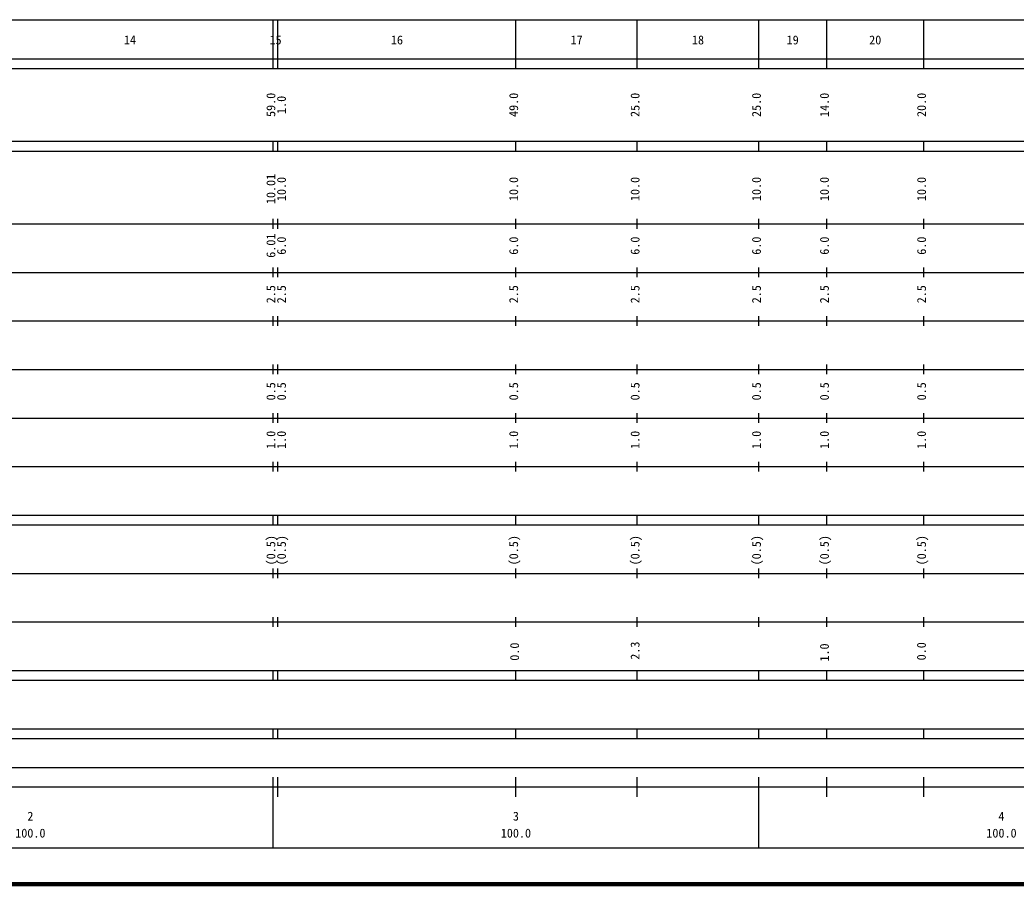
# Model space of a CAD drawing. Units: millimetres on the paper, enlarged 1000 times. Extents: x 40000 to 680000, y 20000 to 380000.
# Drawn here: x 215852 to 421008, y 20000 to 198000 of the extents above; entities that cross this region are included whole.
import ezdxf
from ezdxf.enums import TextEntityAlignment as Align

# ---------------------------------------------------------------- set-up
doc = ezdxf.new("R2010")
doc.units = ezdxf.units.MM
doc.header["$LTSCALE"] = 1000
doc.layers.add('M-TTL', color=2, linetype='Continuous', lineweight=140)
doc.layers.add('M-TTL-BAND', color=7, linetype='Continuous', lineweight=25)
doc.styles.add('ＭＳ ゴシック', font='')
doc.styles.get('ＭＳ ゴシック').set_extended_font_data('MS Gothic')

msp = doc.modelspace()

# ---------------------------------------------------------------- linework, layer by layer
at = {"layer": 'M-TTL'}
msp.add_line((40000, 20000), (680000, 20000), dxfattribs=at)
at = {"layer": 'M-TTL-BAND'}
for p, q in [((68000, 198000), (579000, 198000)), ((268000, 188000), (268000, 198000)), ((269000, 188000), (269000, 198000)), ((318000, 188000), (318000, 198000)), ((343000, 188000), (343000, 198000)), ((368000, 188000), (368000, 198000)), ((382000, 188000), (382000, 198000)), ((402000, 188000), (402000, 198000)), ((40000, 190000), (579000, 190000)), ((40000, 188000), (579000, 188000)), ((40000, 173000), (579000, 173000)), ((268000, 171000), (268000, 173000)), ((269000, 171000), (269000, 173000)), ((318000, 171000), (318000, 173000)), ((343000, 171000), (343000, 173000)), ((368000, 171000), (368000, 173000)), ((382000, 171000), (382000, 173000)), ((402000, 171000), (402000, 173000)), ((40000, 171000), (579000, 171000)), ((40000, 156000), (579000, 156000)), ((268000, 155000), (268000, 157000)), ((269000, 155000), (269000, 157000)), ((318000, 155000), (318000, 157000)), ((343000, 155000), (343000, 157000)), ((368000, 155000), (368000, 157000)), ((382000, 155000), (382000, 157000)), ((402000, 155000), (402000, 157000)), ((46000, 146000), (579000, 146000)), ((268000, 145000), (268000, 147000)), ((269000, 145000), (269000, 147000)), ((318000, 145000), (318000, 147000)), ((343000, 145000), (343000, 147000)), ((368000, 145000), (368000, 147000)), ((382000, 145000), (382000, 147000)), ((402000, 145000), (402000, 147000)), ((52000, 136000), (579000, 136000)), ((268000, 135000), (268000, 137000)), ((269000, 135000), (269000, 137000)), ((318000, 135000), (318000, 137000)), ((343000, 135000), (343000, 137000)), ((368000, 135000), (368000, 137000)), ((382000, 135000), (382000, 137000)), ((402000, 135000), (402000, 137000)), ((46000, 126000), (579000, 126000)), ((268000, 125000), (268000, 127000)), ((269000, 125000), (269000, 127000)), ((318000, 125000), (318000, 127000)), ((343000, 125000), (343000, 127000)), ((368000, 125000), (368000, 127000)), ((382000, 125000), (382000, 127000)), ((402000, 125000), (402000, 127000)), ((268000, 115000), (268000, 117000)), ((269000, 115000), (269000, 117000)), ((318000, 115000), (318000, 117000)), ((343000, 115000), (343000, 117000)), ((368000, 115000), (368000, 117000)), ((382000, 115000), (382000, 117000)), ((402000, 115000), (402000, 117000)), ((52000, 116000), (579000, 116000)), ((268000, 105000), (268000, 107000)), ((269000, 105000), (269000, 107000)), ((318000, 105000), (318000, 107000)), ((343000, 105000), (343000, 107000)), ((368000, 105000), (368000, 107000)), ((382000, 105000), (382000, 107000)), ((402000, 105000), (402000, 107000)), ((46000, 106000), (579000, 106000)), ((40000, 96000), (579000, 96000)), ((268000, 94000), (268000, 96000)), ((269000, 94000), (269000, 96000)), ((318000, 94000), (318000, 96000)), ((343000, 94000), (343000, 96000)), ((368000, 94000), (368000, 96000)), ((382000, 94000), (382000, 96000)), ((402000, 94000), (402000, 96000)), ((40000, 94000), (579000, 94000)), ((268000, 83000), (268000, 85000)), ((269000, 83000), (269000, 85000)), ((318000, 83000), (318000, 85000)), ((343000, 83000), (343000, 85000)), ((368000, 83000), (368000, 85000)), ((382000, 83000), (382000, 85000)), ((402000, 83000), (402000, 85000)), ((49000, 84000), (579000, 84000)), ((40000, 74000), (579000, 74000)), ((268000, 73000), (268000, 75000)), ((269000, 73000), (269000, 75000)), ((318000, 73000), (318000, 75000)), ((343000, 73000), (343000, 75000)), ((368000, 73000), (368000, 75000)), ((382000, 73000), (382000, 75000)), ((402000, 73000), (402000, 75000)), ((40000, 64000), (579000, 64000)), ((268000, 62000), (268000, 64000)), ((269000, 62000), (269000, 64000)), ((318000, 62000), (318000, 64000)), ((343000, 62000), (343000, 64000)), ((368000, 62000), (368000, 64000)), ((382000, 62000), (382000, 64000)), ((402000, 62000), (402000, 64000)), ((40000, 62000), (579000, 62000)), ((40000, 52000), (579000, 52000)), ((268000, 50000), (268000, 52000)), ((269000, 50000), (269000, 52000)), ((318000, 50000), (318000, 52000)), ((343000, 50000), (343000, 52000)), ((368000, 50000), (368000, 52000)), ((382000, 50000), (382000, 52000)), ((402000, 50000), (402000, 52000)), ((40000, 50000), (579000, 50000)), ((71000, 44000), (566000, 44000)), ((268000, 27500), (268000, 42000)), ((269000, 38000), (269000, 42000)), ((318000, 38000), (318000, 42000)), ((343000, 38000), (343000, 42000)), ((368000, 27500), (368000, 42000)), ((382000, 38000), (382000, 42000)), ((402000, 38000), (402000, 42000)), ((40000, 40000), (579000, 40000)), ((68000, 27500), (579000, 27500))]:
    msp.add_line(p, q, dxfattribs=at)

# ---------------------------------------------------------------- texts
at = {"layer": 'M-TTL-BAND', "style": 'ＭＳ ゴシック'}
for s, p in [('14', (238500, 192405)), ('15', (268500, 192405)), ('16', (293500, 192405)), ('17', (330500, 192405)), ('18', (355500, 192405)), ('19', (375000, 192405)), ('20', (392000, 192405)), ('2', (218000, 32523)), ('3', (318000, 32523)), ('4', (418000, 32523)), ('100.0', (218000, 29033)), ('100.0', (318000, 29033)), ('100.0', (418000, 29033))]:
    msp.add_text(s, height=1833, dxfattribs=at).set_placement(p, align=Align.BOTTOM_CENTER)
for s, p in [('59.0', (269000, 180500)), ('49.0', (319000, 180500)), ('25.0', (344000, 180500)), ('25.0', (369000, 180500)), ('14.0', (383000, 180500)), ('20.0', (403000, 180500)), ('1.0', (271180, 180500)), ('10.01', (269000, 163174)), ('10.0', (271180, 163174)), ('10.0', (319000, 163174)), ('10.0', (344000, 163174)), ('10.0', (369000, 163174)), ('10.0', (383000, 163174)), ('10.0', (403000, 163174)), ('6.01', (269000, 151500)), ('6.0', (271180, 151500)), ('6.0', (319000, 151500)), ('6.0', (344000, 151500)), ('6.0', (369000, 151500)), ('6.0', (383000, 151500)), ('6.0', (403000, 151500)), ('2.5', (269000, 141500)), ('2.5', (271180, 141500)), ('2.5', (319000, 141500)), ('2.5', (344000, 141500)), ('2.5', (369000, 141500)), ('2.5', (383000, 141500)), ('2.5', (403000, 141500)), ('0.5', (269000, 121500)), ('0.5', (271180, 121500)), ('0.5', (319000, 121500)), ('0.5', (344000, 121500)), ('0.5', (369000, 121500)), ('0.5', (383000, 121500)), ('0.5', (403000, 121500)), ('1.0', (269000, 111500)), ('1.0', (271180, 111500)), ('1.0', (319000, 111500)), ('1.0', (344000, 111500)), ('1.0', (369000, 111500)), ('1.0', (383000, 111500)), ('1.0', (403000, 111500)), ('(0.5)', (269000, 88764)), ('(0.5)', (271180, 88764)), ('(0.5)', (319000, 88764)), ('(0.5)', (344000, 88764)), ('(0.5)', (369000, 88764)), ('(0.5)', (383000, 88764)), ('(0.5)', (403000, 88764)), ('2.3', (344000, 68079)), ('0.0', (319188, 67878)), ('1.0', (383000, 67700)), ('0.0', (402967, 67952))]:
    msp.add_text(s, height=1833, rotation=90, dxfattribs=at).set_placement(p, align=Align.BOTTOM_CENTER)

doc.saveas('drawing.dxf')
